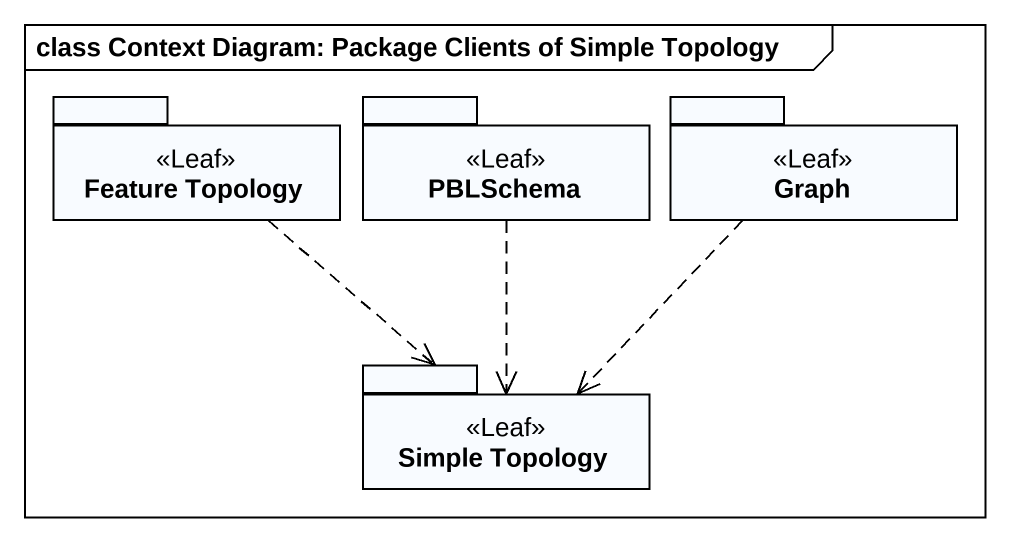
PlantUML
@startuml
mainframe class Context Diagram: Package Clients of Simple Topology
package "Feature Topology" as Feature_Topology <<Leaf>> {
}
package PBLSchema <<Leaf>> {
}
package Graph <<Leaf>> {
}
package "Simple Topology" as Simple_Topology <<Leaf>> {
}
Feature_Topology ..> Simple_Topology
PBLSchema ..> Simple_Topology
Graph ..> Simple_Topology
@enduml
